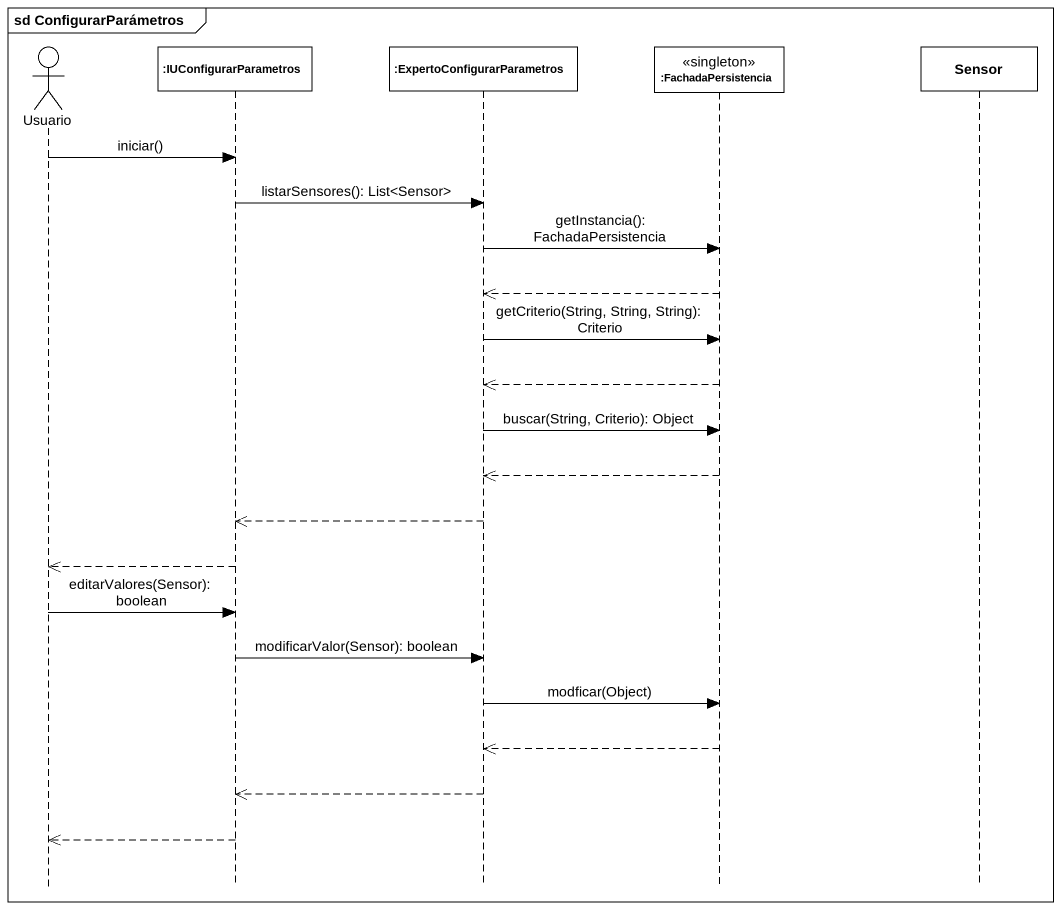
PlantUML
@startuml
mainframe sd ConfigurarParámetros
hide footbox
actor Usuario
participant ":IUConfigurarParametros" as IUConfigurarParametros
participant ":ExpertoConfigurarParametros" as ExpertoConfigurarParametros
participant ":FachadaPersistencia" as FachadaPersistencia <<singleton>>
participant Sensor

Usuario -> IUConfigurarParametros : iniciar()
IUConfigurarParametros -> ExpertoConfigurarParametros : listarSensores(): List<Sensor>
ExpertoConfigurarParametros -> FachadaPersistencia : getInstancia(): FachadaPersistencia
FachadaPersistencia -->> ExpertoConfigurarParametros
ExpertoConfigurarParametros -> FachadaPersistencia : getCriterio(String, String, String): Criterio
FachadaPersistencia -->> ExpertoConfigurarParametros
ExpertoConfigurarParametros -> FachadaPersistencia : buscar(String, Criterio): Object
FachadaPersistencia -->> ExpertoConfigurarParametros
ExpertoConfigurarParametros -->> IUConfigurarParametros
IUConfigurarParametros -->> Usuario
Usuario -> IUConfigurarParametros : editarValores(Sensor): boolean
IUConfigurarParametros -> ExpertoConfigurarParametros : modificarValor(Sensor): boolean
ExpertoConfigurarParametros -> FachadaPersistencia : modficar(Object)
FachadaPersistencia -->> ExpertoConfigurarParametros
ExpertoConfigurarParametros -->> IUConfigurarParametros
IUConfigurarParametros -->> Usuario
@enduml
